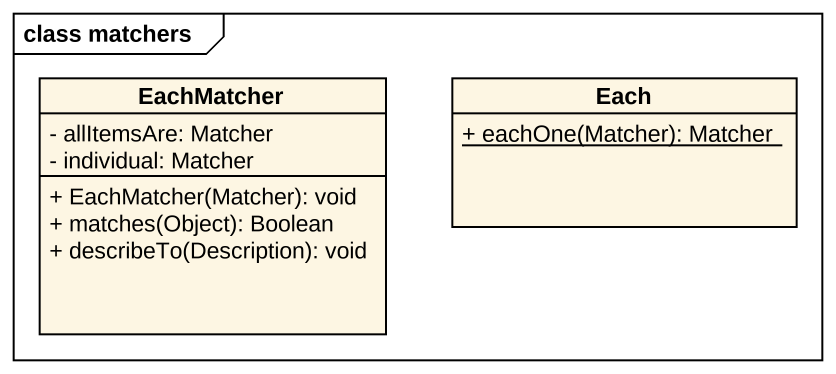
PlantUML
@startuml
mainframe class matchers
hide circle
hide empty members
skinparam classAttributeIconSize 0
class EachMatcher {
  - allItemsAre: Matcher
  - individual: Matcher
  + EachMatcher(Matcher): void
  + matches(Object): Boolean
  + describeTo(Description): void
}
class Each {
  {static} + eachOne(Matcher): Matcher
}
@enduml
